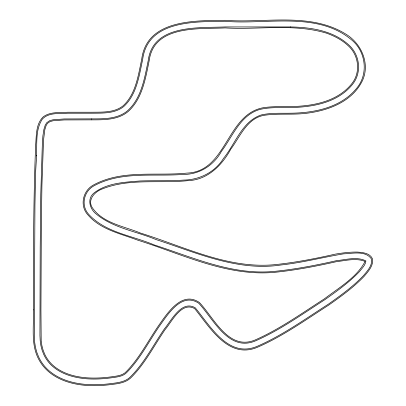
<?xml version="1.0" encoding="UTF-8"?>
<svg xmlns="http://www.w3.org/2000/svg" width="406" height="406" viewBox="0 0 406 406"><rect width="100%" height="100%" fill="white"/><g stroke="black" fill="none" stroke-linecap="round" stroke-linejoin="round"><path stroke-width="0.61" d="M36.489 155.874C37.22 143.648 35.185 129.707 42.407 119.019C48.898 112.234 59.312 113.832 67.812 113.213L91.756 113.213C102.622 113.091 114.837 113.751 123.81 106.489C136.746 94.552 139.141 75.77 142.663 59.438C147.708 20.031 195.387 21.777 225.097 21.274C266.179 25.045 318.477 10.429 353.032 41.133C365.806 52.795 368.181 73.522 357.437 87.31C341.842 107.494 314.579 112.98 290.407 113.213C280.637 113.391 270.69 112.721 261.104 114.984C241.895 121.531 235.424 143.815 223.564 158.299C215.109 172.108 199.579 179.888 183.593 180.086C169.099 181.132 154.549 180.447 140.04 180.975C124.363 182.223 106.966 182.933 94.025 192.972C86.757 198.641 89.762 209.191 96.293 214.084C113.31 228.131 136.208 231.258 156.102 239.591C196.347 252.679 237.759 271.639 281.13 264.966C302.226 262.712 322.75 257.302 343.628 253.841C352.575 253.557 365.451 250.258 371.429 258.947C372.703 265.58 367.252 270.959 363.436 275.674C352.926 286.641 340.548 295.568 328.18 304.292C305.089 319.065 282.51 335.326 257.272 346.277C228.497 358.671 210.328 326.043 195.266 307.819C181.599 299.694 171.342 320.547 164.364 328.941C153.458 344.775 144.683 362.33 131.113 376.164C126.281 381.538 119.125 382.579 112.35 383.401C103.703 384.594 94.943 385.061 86.229 384.441C72.065 383.325 57.419 379.052 47.03 368.897A41.042 41.042 0 0 1 38.621 356.904L36.758 352.149L35.398 347.013L34.566 341.492L34.282 335.589L34.946 204.761L35.632 171.677L36.631 155.265M91.761 118.877C103.936 118.887 117.476 119.075 127.408 110.884C141.521 98.247 144.546 78.201 148.21 60.59C152.935 24.157 198.311 28.105 225.117 26.943L290.366 26.943M91.766 119.856C104.159 119.882 117.928 119.988 128.022 111.64C142.344 98.881 145.475 78.617 149.164 60.788C153.838 24.878 198.818 29.196 225.122 27.918C258.749 29.927 293.675 23.279 326.49 33.165C334.473 36.032 342.146 39.971 348.338 45.868C358.808 55.312 360.873 72.187 352.022 83.408C337.569 101.835 312.351 106.27 290.239 106.57C281.125 106.651 271.934 106.326 262.9 107.788C226.335 114.746 226.746 171.687 187.014 173.088C155.965 176.265 122.475 169.424 93.857 184.781C82.712 190.439 79.322 205.949 88.153 215.16C100.784 229.7 120.815 233.699 137.964 240.245C182.274 254.141 226.715 276.628 274.4 272.355C295.35 270.274 316.051 266.285 336.559 261.647C345.846 260.591 356.103 257.749 365.09 261.428C356.955 277.318 338.634 287.945 324.404 298.826C301.79 313.3 279.678 329.205 255.009 340.025C228.487 351.048 213.916 317.644 199.382 302.485C181.893 290.513 167.536 312.955 158.863 325.216C148.215 340.614 139.72 357.727 126.601 371.272C122.759 375.733 116.796 375.981 111.411 376.824C103.246 377.95 94.974 378.397 86.742 377.813C74.141 376.798 61.007 373.21 51.719 364.177A34.424 34.424 0 0 1 44.66 354.108L43.082 350.079L41.909 345.663L41.184 340.837L40.94 309.874L41.29 231.374L41.919 185.385L43.528 140.111L44.827 129.722L46.111 125.596L47.466 123.358L49.994 121.612L53.161 120.744L64.249 119.937L91.756 119.856M91.756 118.877L64.219 118.958L52.983 119.785L49.618 120.709L46.72 122.724L45.218 125.2L43.878 129.509L42.889 135.969L42.325 144.714L40.773 194.286L40.194 247.604L39.95 335.457L40.214 340.933L40.955 345.861L42.153 350.383L43.772 354.519A35.393 35.393 0 0 0 51.029 364.867C60.479 374.068 73.836 377.758 86.671 378.788C94.968 379.377 103.312 378.925 111.548 377.788C117.141 376.956 123.277 376.59 127.266 371.987C140.446 358.402 148.987 341.228 159.67 325.764C168.114 314.056 181.786 291.823 198.778 303.267C213.383 318.883 228.471 352.19 255.338 340.944C280.094 330.103 302.277 314.148 324.957 299.628C336.975 291.143 349.028 282.495 359.249 271.842C361.751 268.518 365.552 265.291 365.913 260.906C356.955 256.348 345.917 259.749 336.386 260.688C315.904 265.316 295.238 269.305 274.319 271.386C232.531 275.507 193.053 257.475 154.229 244.94C132.376 235.581 105.804 232.785 88.914 214.546C80.454 205.766 83.727 190.977 94.38 185.608C121.617 171.053 153.514 176.676 183.147 174.438C199.214 174.636 213.84 165.404 221.422 151.377C232.608 136.568 240.169 115.238 259.627 109.508C269.64 107.082 280.049 107.702 290.265 107.544C312.676 107.255 338.198 102.667 352.819 83.981C361.949 72.385 359.838 54.947 349.023 45.173C333.351 30.597 310.869 27.258 290.275 26.943M33.328 309.859C34.038 325.597 30.866 342.466 37.733 357.31A42.011 42.011 0 0 0 46.345 369.587C56.891 379.909 71.76 384.284 86.158 385.411C94.943 386.035 103.769 385.573 112.487 384.365C119.471 383.543 126.799 382.391 131.777 376.88C145.414 363.005 154.224 345.389 165.171 329.484C171.905 321.628 181.599 301.161 194.662 308.606C209.806 327.266 228.517 359.762 257.602 347.196C282.926 336.224 305.571 319.913 328.733 305.094C341.167 296.329 353.601 287.357 364.157 276.334C368.242 271.381 373.835 265.61 372.378 258.612C369.729 253.039 362.797 252.471 357.376 252.08C349.936 251.938 342.542 252.902 335.224 254.146C314.934 258.718 294.472 262.712 273.745 264.768C227.157 268.802 183.816 246.508 140.496 233.064C124.14 226.213 102.789 223.361 92.101 207.395C87.3 199.478 95.06 191.51 102.256 188.952C129.524 178.051 159.396 183.644 187.897 180.655C207.385 180.076 222.036 165.333 230.796 149.159C240.083 136.736 247.021 118.146 264.255 115.289C277.531 113.33 291.021 114.862 304.353 113.518C326.602 111.193 351.469 102.545 362.132 81.261C370.358 64.605 361.919 44.477 346.983 34.84C310.996 11.556 264.94 23.457 225.091 20.3C194.89 20.696 146.815 19.331 141.709 59.24C138.213 75.354 135.919 93.913 123.191 105.733C114.385 112.832 102.398 112.092 91.756 112.239L67.802 112.239C59.586 112.741 50.258 111.599 43.254 116.811C35.885 123.835 36.464 135.102 35.687 144.465C33.404 199.544 33.444 254.729 33.328 309.859"/></g></svg>
